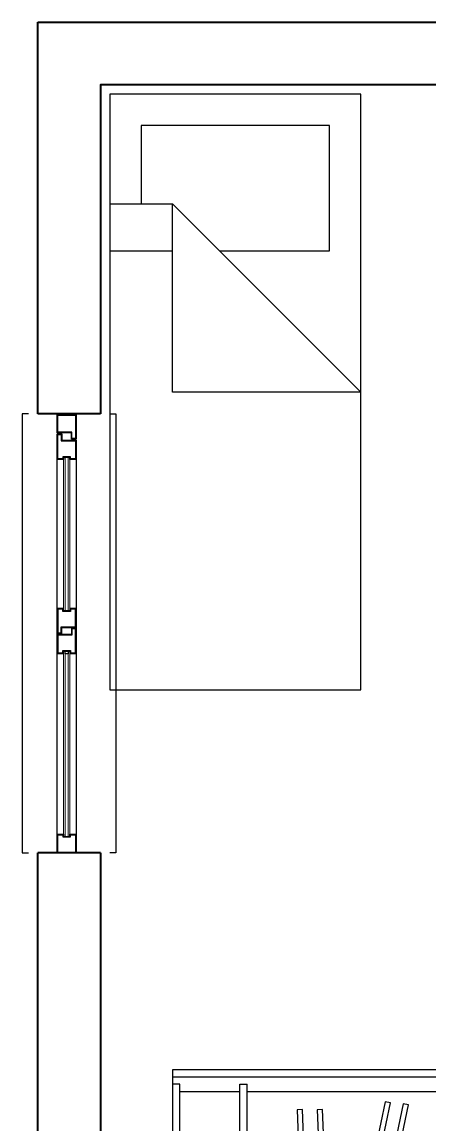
# Model space of a CAD drawing. Header units: millimetres. Extents: x 52 to 4690, y 30 to 1580.
# Drawn here: x 1057.2 to 1187.2, y 1223.1 to 1574.9 of the extents above; entities that cross this region are included whole.
import ezdxf

# ---------------------------------------------------------------- set-up
doc = ezdxf.new("R2010")
doc.units = ezdxf.units.MM
for name, color, linetype, lineweight in [('CAM', 253, 'Continuous', 15), ('duvar_40', 45, 'Continuous', 40), ('PENC_25', 74, 'Continuous', 25), ('TEF', 145, 'Continuous', 30)]:
    doc.layers.add(name, color=color, linetype=linetype, lineweight=lineweight)

# ---------------------------------------------------------------- blocks, each defined once
blk = doc.blocks.new('28')
at = {"layer": 'CAM', "flags": 128}
for points in [[(1070.871375, 1387.088792), (1070.871375, 1436.012435), (1070.371375, 1436.012435), (1070.371375, 1387.088792)], [(1072.371375, 1387.088792), (1072.371375, 1436.012435), (1071.871375, 1436.012435), (1071.871375, 1387.088792)], [(1070.871375, 1315.126657), (1070.871375, 1374.188787), (1070.371375, 1374.188787), (1070.371375, 1315.126657)], [(1072.371375, 1315.126657), (1072.371375, 1374.188787), (1071.871375, 1374.188787), (1071.871375, 1315.126657)]]:
    blk.add_lwpolyline(points, close=True, dxfattribs=at)
at = {"layer": 'duvar_40', "linetype": 'ByBlock', "flags": 128}
for points in [[(1082.162892, 1449.851435), (1062.162892, 1449.851435)], [(1082.162892, 1309.851435), (1062.162892, 1309.851435)]]:
    blk.add_lwpolyline(points, dxfattribs=at)
at = {"layer": 'PENC_25'}
for p, q in [((1068.371374, 1315.826657), (1068.371374, 1435.312435)), ((1074.371377, 1435.312435), (1074.371377, 1315.826657))]:
    blk.add_line(p, q, dxfattribs=at)
at = {"layer": 'PENC_25', "flags": 128}
for points in [[(1059.162892, 1449.851435), (1057.162892, 1449.851435), (1057.162892, 1309.851435), (1059.162892, 1309.851435)], [(1085.162892, 1449.851435), (1087.079859, 1449.851435), (1087.079859, 1309.851435), (1085.162892, 1309.851435)]]:
    blk.add_lwpolyline(points, dxfattribs=at)
for points in [[(1068.371374, 1449.851435), (1074.371377, 1449.851435)], [(1074.371377, 1449.851435), (1074.371377, 1441.826652), (1072.871375, 1441.826652), (1072.871375, 1443.826653), (1068.371374, 1443.826653), (1068.371374, 1449.851435), (1071.371375, 1449.851435)], [(1074.171377, 1449.426655), (1074.171377, 1442.026652), (1073.071375, 1442.026652), (1073.071375, 1444.026653), (1068.571374, 1444.026653), (1068.571374, 1449.426655), (1070.171375, 1449.426655), (1072.571375, 1449.426655)], [(1068.371374, 1435.312435), (1068.371374, 1443.526653), (1069.871375, 1443.526653), (1069.871375, 1441.526652), (1074.371377, 1441.526652), (1074.371377, 1435.312435), (1072.371375, 1435.312435), (1072.371375, 1436.012435), (1070.371375, 1436.012435), (1070.371375, 1435.312435)], [(1068.571374, 1435.512435), (1068.571374, 1443.326653), (1069.671375, 1443.326653), (1069.671375, 1441.326652), (1074.171377, 1441.326652), (1074.171377, 1435.512435), (1072.571375, 1435.512435), (1072.571375, 1436.212435), (1070.171375, 1436.212435), (1070.171375, 1435.512435)], [(1068.371374, 1387.788792), (1068.371374, 1379.788789), (1069.871375, 1379.788789), (1069.871375, 1381.78879), (1074.371377, 1381.78879), (1074.371377, 1387.788792), (1072.371375, 1387.788792), (1072.371375, 1387.088792), (1070.371375, 1387.088792), (1070.371375, 1387.788792)], [(1068.571374, 1387.588792), (1068.571374, 1379.988789), (1069.671375, 1379.988789), (1069.671375, 1381.98879), (1074.171377, 1381.98879), (1074.171377, 1387.588792), (1072.571375, 1387.588792), (1072.571375, 1386.888792), (1070.171375, 1386.888792), (1070.171375, 1387.588792)], [(1074.371377, 1373.488787), (1074.371377, 1381.48879), (1072.871375, 1381.48879), (1072.871375, 1379.488789), (1068.371374, 1379.488789), (1068.371374, 1373.488787), (1070.371375, 1373.488787), (1070.371375, 1374.188787), (1072.371375, 1374.188787), (1072.371375, 1373.488787)], [(1074.171377, 1373.688787), (1074.171377, 1381.28879), (1073.071375, 1381.28879), (1073.071375, 1379.288789), (1068.571374, 1379.288789), (1068.571374, 1373.688787), (1070.171375, 1373.688787), (1070.171375, 1374.388787), (1072.571375, 1374.388787), (1072.571375, 1373.688787)], [(1070.871375, 1373.288787), (1070.871375, 1374.188787), (1071.871375, 1374.188787), (1071.871375, 1373.288787)], [(1074.371377, 1315.826657), (1074.371377, 1309.851435), (1068.371374, 1309.851435), (1068.371374, 1315.826657), (1070.371375, 1315.826657), (1070.371375, 1315.126657), (1072.371375, 1315.126657), (1072.371375, 1315.826657)], [(1074.171377, 1315.626657), (1074.171377, 1310.026654), (1068.571374, 1310.026654), (1068.571374, 1315.626657), (1070.171375, 1315.626657), (1070.171375, 1314.926657), (1072.571375, 1314.926657), (1072.571375, 1315.626657)], [(1068.371374, 1309.851435), (1074.371377, 1309.851435), (1074.371377, 1309.851435)]]:
    blk.add_lwpolyline(points, close=True, dxfattribs=at)
blk = doc.blocks.new('YAT80')
at = {"flags": 128}
blk.add_lwpolyline([(80, -190), (80, 0), (0, 0), (0, -190)], close=True, dxfattribs=at)
for points in [[(35, -50), (70, -50), (70, -10), (10, -10), (10, -35)], [(0, -35), (20, -35), (80, -95), (20, -95), (20, -35)], [(0, -50), (20, -50)]]:
    blk.add_lwpolyline(points, dxfattribs=at)
blk = doc.blocks.new('kljnlknkl')
at = {"layer": 'TEF'}
for p, q in [((50618.102758, 6093.49865), (50557.842675, 6093.49865)), ((50557.842675, 6093.49865), (50557.842675, 5879.377808)), ((50561.550988, 6093.49865), (50561.550988, 5879.377808)), ((50565.259301, 6089.790338), (50565.259301, 6093.49865)), ((50618.102758, 6089.790338), (50565.259301, 6089.790338)), ((50568.967614, 6089.790338), (50568.967614, 6059.53176)), ((50568.967614, 6088.756004), (50568.967614, 6059.53176)), ((50618.102758, 6059.53176), (50565.259301, 6059.53176)), ((50565.259301, 6059.53176), (50565.259301, 6055.823447)), ((50618.102758, 6055.823447), (50565.259301, 6055.823447)), ((50568.967614, 6055.823447), (50568.967614, 5879.377808)), ((50589.899476, 6055.823447), (50589.899476, 5883.086121)), ((50593.119768, 6055.823447), (50593.119768, 5883.086121)), ((50618.102758, 5879.377808), (50557.842675, 5879.377808)), ((50618.102758, 5883.086121), (50565.259301, 5883.086121)), ((50565.259301, 5883.086121), (50565.259301, 5879.377808))]:
    blk.add_line(p, q, dxfattribs=at)
at = {"layer": 'TEF', "flags": 128}
for points in [[(50578.258868, 6030.427604), (50610.435981, 6029.140036), (50610.32863, 6026.457257), (50578.151516, 6027.744825), (50578.258868, 6030.427604)], [(50578.258868, 6020.209303), (50610.435981, 6018.921734), (50610.32863, 6016.238955), (50578.151516, 6017.526524), (50578.258868, 6020.209303)], [(50574.206294, 5985.785973), (50605.735737, 5992.33721), (50606.281949, 5989.708431), (50574.752506, 5983.157193), (50574.206294, 5985.785973)], [(50575.279729, 5976.657213), (50606.809172, 5983.208451), (50607.355384, 5980.579672), (50575.825941, 5974.028434), (50575.279729, 5976.657213)], [(50578.258868, 5955.685556), (50610.435981, 5954.397988), (50610.32863, 5951.715209), (50578.151516, 5953.002777), (50578.258868, 5955.685556)], [(50578.258868, 5945.467255), (50610.435981, 5944.179686), (50610.32863, 5941.496907), (50578.151516, 5942.784476), (50578.258868, 5945.467255)], [(50574.206294, 5914.406323), (50605.735737, 5920.957561), (50606.281949, 5918.328782), (50574.752506, 5911.777544), (50574.206294, 5914.406323)], [(50575.279729, 5905.277564), (50606.809172, 5911.828802), (50607.355384, 5909.200022), (50575.825941, 5902.648785), (50575.279729, 5905.277564)]]:
    blk.add_lwpolyline(points, dxfattribs=at)

msp = doc.modelspace()

# ---------------------------------------------------------------- linework, layer by layer
at = {"layer": 'duvar_40', "linetype": 'ByBlock'}
for p, q in [((1062.162892, 1449.851435), (1062.162892, 1574.851439)), ((1062.162892, 1574.851439), (1467.162892, 1574.851439)), ((1062.162892, 1209.851439), (1062.162892, 1309.851435))]:
    msp.add_line(p, q, dxfattribs=at)
at = {"layer": 'duvar_40', "linetype": 'ByBlock', "flags": 128}
for points in [[(1202.162892, 1554.851439), (1082.162892, 1554.851439), (1082.162892, 1449.851435)], [(1082.162892, 1309.851435), (1082.162892, 1199.85143), (1232.162892, 1199.85143)]]:
    msp.add_lwpolyline(points, dxfattribs=at)

# ---------------------------------------------------------------- block references
msp.add_blockref('28', (0, 0))
at = {"layer": 'TEF', "linetype": 'ByBlock'}
msp.add_blockref('YAT80', (1085.162892, 1551.851439), dxfattribs=at)
at = {"layer": 'TEF', "xscale": 0.62885, "yscale": -0.62885, "zscale": -0.62885, "rotation": 269.998656}
msp.add_blockref('kljnlknkl', (4937.809298, 33033.982885), dxfattribs=at)

doc.saveas('drawing.dxf')
